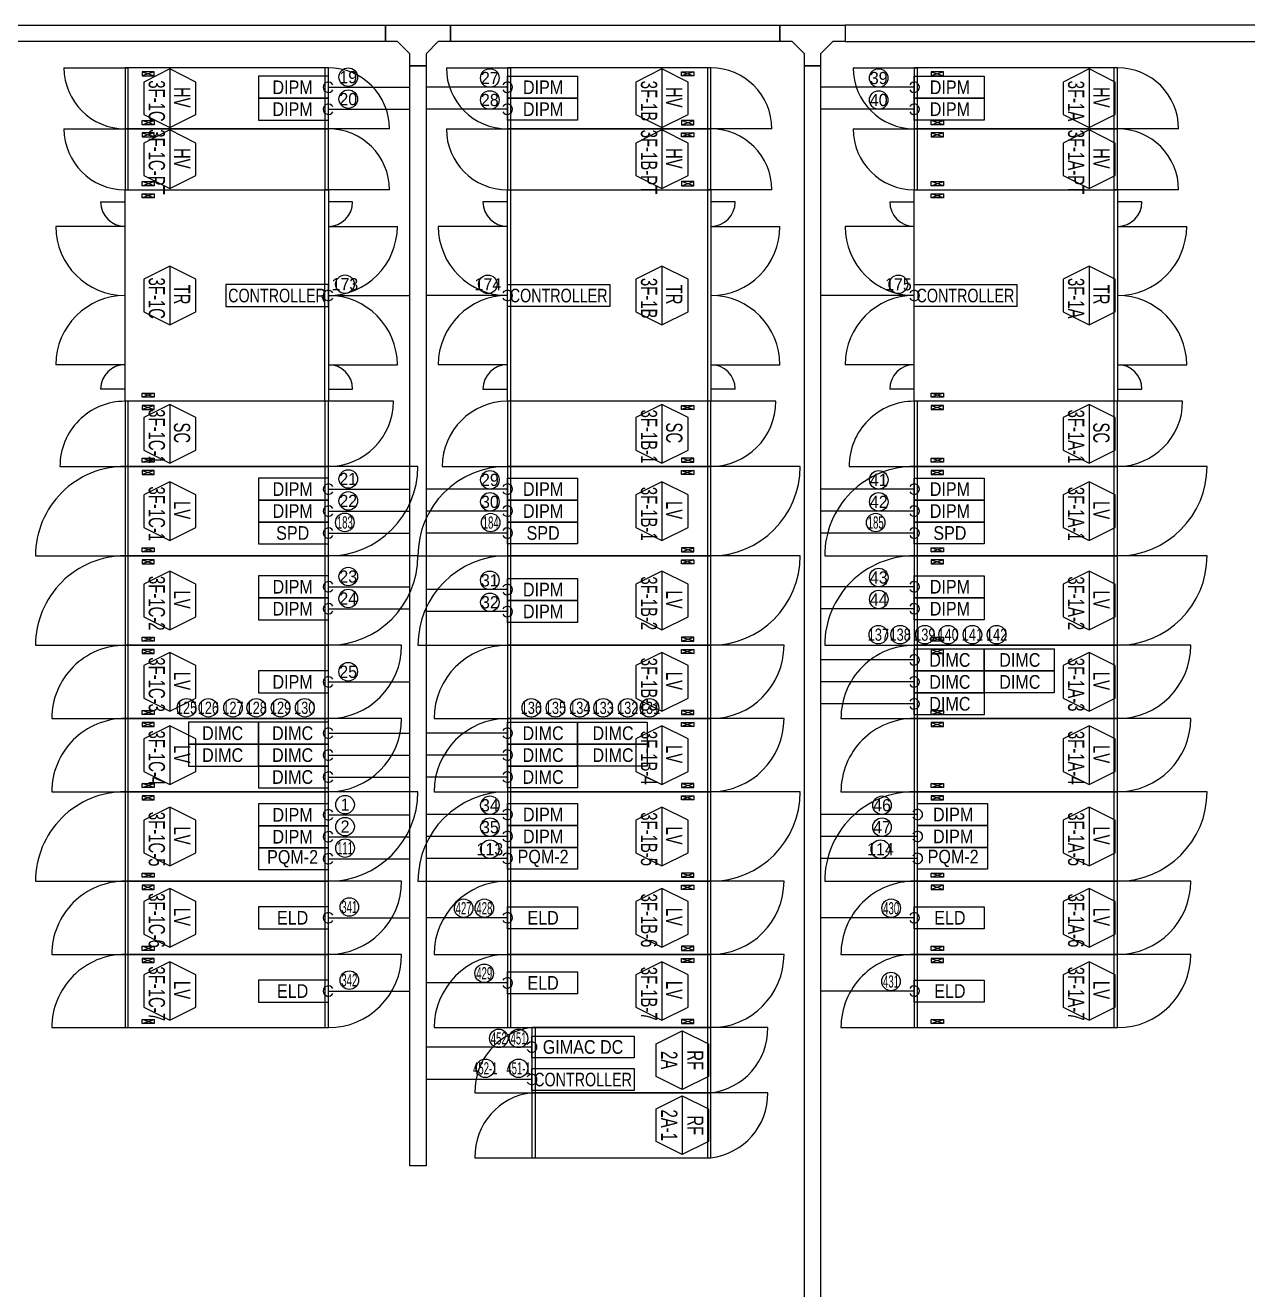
# Model space of a CAD drawing. Header units: millimetres. Extents: x 89450 to 753248, y -530175 to 1209785.
# Drawn here: x 119728 to 134754, y 483883 to 499427 of the extents above; entities that cross this region are included whole.
import ezdxf
from ezdxf.enums import TextEntityAlignment as Align

# ---------------------------------------------------------------- set-up
doc = ezdxf.new("R2010")
doc.units = ezdxf.units.MM
doc.header["$LTSCALE"] = 150
for name, color, linetype in [('------00 Switch Gear', 3, 'Continuous'), ('------00 Switch Gear_Number', 1, 'Continuous'), ('-----29 Indicator', 1, 'Continuous'), ('-----99 EPMS CABLE DUCT', 4, 'Continuous'), ('-----99 EPMS CONDUIT', 4, 'Continuous'), ('-----99 EPMS DEVICE', 3, 'Continuous')]:
    doc.layers.add(name, color=color, linetype=linetype)
doc.styles.add('ELEC', font='')
doc.styles.get('ELEC').set_extended_font_data('Dotum')

# ---------------------------------------------------------------- blocks, each defined once
blk = doc.blocks.new('zw$32E')
for p, q in [((100, 0), (0, 0)), ((0, 0), (0, -400)), ((100, -75), (100, 0)), ((175, -150), (100, -75)), ((250, -150), (175, -150)), ((250, -250), (250, -150)), ((100, -325), (175, -250)), ((175, -250), (250, -250)), ((100, -400), (100, -325)), ((0, -400), (100, -400))]:
    blk.add_line(p, q)
blk = doc.blocks.new('750X2500')
at = {"layer": '------00 Switch Gear', "color": 161}
for p, q in [((-3250, 750), (-2458, 750)), ((-2460, 750), (-2460, 0)), ((-210, 700), (-360, 650)), ((-360, 700), (-210, 650)), ((-40, 750), (-40, 0)), ((-210, 50), (-360, 100)), ((-360, 50), (-210, 100)), ((750, 0), (-42, 0))]:
    blk.add_line(p, q, dxfattribs=at)
for points in [[(-2500, 750), (-2500, 0), (0, 0), (0, 750)], [(-360, 700), (-210, 700), (-210, 650), (-360, 650)], [(-360, 50), (-210, 50), (-210, 100), (-360, 100)]]:
    blk.add_lwpolyline(points, close=True, dxfattribs=at)
for centre, start, end in [((-2500, 750), 180, 270), ((0, 0), 0, 90)]:
    blk.add_arc(centre, 750, start, end, dxfattribs=at)
blk = doc.blocks.new('800X2500')
at = {"layer": '------00 Switch Gear', "color": 161}
for p, q in [((-2460, 800), (-2460, 0)), ((800, 800), (-42, 800)), ((-40, 800), (-40, 0)), ((-210, 750), (-360, 700)), ((-360, 750), (-210, 700)), ((-3300, 0), (-2458, 0)), ((-210, 50), (-360, 100)), ((-360, 50), (-210, 100))]:
    blk.add_line(p, q, dxfattribs=at)
for points in [[(-2500, 800), (-2500, 0), (0, 0), (0, 800)], [(-360, 750), (-210, 750), (-210, 700), (-360, 700)], [(-360, 50), (-210, 50), (-210, 100), (-360, 100)]]:
    blk.add_lwpolyline(points, close=True, dxfattribs=at)
for centre, start, end in [((-2500, 0), 90, 180), ((0, 800), 270, 0)]:
    blk.add_arc(centre, 800, start, end, dxfattribs=at)
blk = doc.blocks.new('1100X2500')
at = {"layer": '------00 Switch Gear', "color": 161}
for p, q in [((-2460, 1100), (-2460, 0)), ((1100, 1100), (-42, 1100)), ((-40, 1100), (-40, 0)), ((-210, 1050), (-360, 1000)), ((-360, 1050), (-210, 1000)), ((-3600, 0), (-2458, 0)), ((-210, 50), (-360, 100)), ((-360, 50), (-210, 100))]:
    blk.add_line(p, q, dxfattribs=at)
at = {"layer": '------00 Switch Gear', "color": 161, "elevation": 0}
for points in [[(-2500, 1100), (-2500, 0), (0, 0), (0, 1100)], [(-360, 1050), (-210, 1050), (-210, 1000), (-360, 1000)], [(-360, 50), (-210, 50), (-210, 100), (-360, 100)]]:
    blk.add_lwpolyline(points, close=True, dxfattribs=at)
at = {"layer": '------00 Switch Gear', "color": 161}
for centre, start, end in [((-2500, 0), 90, 180), ((0, 1100), 270, 0)]:
    blk.add_arc(centre, 1100, start, end, dxfattribs=at)
blk = doc.blocks.new('900X2500')
at = {"layer": '------00 Switch Gear', "color": 161}
for p, q in [((-2460, 900), (-2460, 0)), ((-210, 850), (-360, 800)), ((-360, 850), (-210, 800)), ((900, 900), (-42, 900)), ((-40, 900), (-40, 0)), ((-3400, 0), (-2458, 0)), ((-210, 50), (-360, 100)), ((-360, 50), (-210, 100))]:
    blk.add_line(p, q, dxfattribs=at)
at = {"layer": '------00 Switch Gear', "color": 161, "elevation": 0}
for points in [[(-2500, 900), (-2500, 0), (0, 0), (0, 900)], [(-360, 850), (-210, 850), (-210, 800), (-360, 800)], [(-360, 50), (-210, 50), (-210, 100), (-360, 100)]]:
    blk.add_lwpolyline(points, close=True, dxfattribs=at)
at = {"layer": '------00 Switch Gear', "color": 161}
for centre, start, end in [((-2500, 0), 90, 180), ((0, 900), 270, 0)]:
    blk.add_arc(centre, 900, start, end, dxfattribs=at)

msp = doc.modelspace()

# ---------------------------------------------------------------- linework, layer by layer
at = {"layer": '------00 Switch Gear', "color": 161}
for p, q in [((121314, 497305), (121164, 497355)), ((121314, 497355), (121164, 497305)), ((123412, 494805), (123412, 497405)), ((125694, 497405), (125694, 494805)), ((128114, 497405), (128114, 494805)), ((131014, 497305), (130864, 497355)), ((131014, 497355), (130864, 497305)), ((133114, 494805), (133114, 497405)), ((120654, 497255), (120954, 497255)), ((123752, 497255, 0), (123452, 497255, 0)), ((125654, 497255), (125354, 497255)), ((128454, 497255), (128154, 497255)), ((130354, 497255), (130654, 497255)), ((133454, 497255), (133154, 497255)), ((120954, 496955), (120104, 496955)), ((123452, 496955, 0), (124302, 496955, 0)), ((125654, 496955), (124804, 496955)), ((128154, 496955), (129004, 496955)), ((130654, 496955), (129804, 496955)), ((133154, 496955), (134004, 496955)), ((120954, 495255), (120104, 495255)), ((123452, 495255, 0), (124302, 495255, 0)), ((125654, 495255), (124804, 495255)), ((128154, 495255), (129004, 495255)), ((130654, 495255), (129804, 495255)), ((133154, 495255), (134004, 495255)), ((120954, 494955), (120654, 494955)), ((123452, 494955, 0), (123752, 494955, 0)), ((125354, 494955), (125654, 494955)), ((128454, 494955), (128154, 494955)), ((130654, 494955), (130354, 494955)), ((133154, 494955), (133454, 494955)), ((121314, 494855), (121164, 494905)), ((121314, 494905), (121164, 494855)), ((131014, 494855), (130864, 494905)), ((131014, 494905), (130864, 494855)), ((125994, 487105), (125994, 486305)), ((128112, 487105), (128112, 486305)), ((125994, 486305), (125994, 485505)), ((128112, 486305), (128112, 485505))]:
    msp.add_line(p, q, dxfattribs=at)
at = {"layer": '------00 Switch Gear', "color": 161, "elevation": 0}
for points in [[(120954, 494805), (120954, 497405), (123454, 497405), (123454, 494805)], [(121164, 497305), (121164, 497355), (121314, 497355), (121314, 497305)], [(128154, 497405), (128154, 494805), (125654, 494805), (125654, 497405)], [(130654, 494805), (130654, 497405), (133154, 497405), (133154, 494805)], [(130864, 497305), (130864, 497355), (131014, 497355), (131014, 497305)], [(121164, 494855), (121164, 494905), (121314, 494905), (121314, 494855)], [(130864, 494855), (130864, 494905), (131014, 494905), (131014, 494855)]]:
    msp.add_lwpolyline(points, close=True, dxfattribs=at)
for points in [[(125954, 487105, 0.385743), (125254, 486305), (125954, 486305)], [(128154, 486305, 0.385743), (128854, 487105), (128154, 487105)], [(125954, 486305, 0.385743), (125254, 485505), (125954, 485505)], [(128154, 485505, 0.385743), (128854, 486305), (128154, 486305)]]:
    msp.add_lwpolyline(points, format="xyb", dxfattribs=at)
at = {"layer": '------00 Switch Gear', "color": 161}
for points in [[(125954, 487105), (125954, 486305), (128154, 486305), (128154, 487105)], [(125954, 486305), (125954, 485505), (128154, 485505), (128154, 486305)]]:
    msp.add_lwpolyline(points, close=True, dxfattribs=at)
for centre, radius, start, end in [((120954, 497255), 300, 180, 270), ((123452, 497255, 0), 300, 270, 0), ((125654, 497255), 300, 180, 270), ((128154, 497255), 300, 270, 0), ((130654, 497255), 300, 180, 270), ((133154, 497255), 300, 270, 0), ((120954, 496955), 850, 180, 270), ((123452, 496955, 0), 850, 270, 0), ((125654, 496955), 850, 180, 270), ((128154, 496955), 850, 270, 0), ((130654, 496955), 850, 180, 270), ((133154, 496955), 850, 270, 0), ((120954, 495255), 850, 90, 180), ((123452, 495255, 0), 850, 0, 90), ((125654, 495255), 850, 90, 180), ((128154, 495255), 850, 0, 90), ((130654, 495255), 850, 90, 180), ((133154, 495255), 850, 0, 90), ((120954, 494955), 300, 90, 180), ((123452, 494955, 0), 300, 0, 90), ((125654, 494955), 300, 90, 180), ((128154, 494955), 300, 0, 90), ((130654, 494955), 300, 90, 180), ((133154, 494955), 300, 0, 90)]:
    msp.add_arc(centre, radius, start, end, dxfattribs=at)
at = {"layer": '------00 Switch Gear_Number', "color": 1, "elevation": 0}
for points in [[(121504, 498890), (121504, 498170), (121824, 498330), (121824, 498730), (121504, 498890), (121184, 498730), (121184, 498330), (121504, 498170)], [(127554, 498890), (127554, 498170), (127874, 498330), (127874, 498730), (127554, 498890), (127234, 498730), (127234, 498330), (127554, 498170)], [(132804, 498890), (132804, 498170), (133124, 498330), (133124, 498730), (132804, 498890), (132484, 498730), (132484, 498330), (132804, 498170)], [(121504, 498140), (121504, 497420), (121824, 497580), (121824, 497980), (121504, 498140), (121184, 497980), (121184, 497580), (121504, 497420)], [(127554, 498140), (127554, 497420), (127874, 497580), (127874, 497980), (127554, 498140), (127234, 497980), (127234, 497580), (127554, 497420)], [(132804, 498140), (132804, 497420), (133124, 497580), (133124, 497980), (132804, 498140), (132484, 497980), (132484, 497580), (132804, 497420)], [(121504, 496465), (121504, 495745), (121824, 495905), (121824, 496305), (121504, 496465), (121184, 496305), (121184, 495905), (121504, 495745)], [(127554, 496465), (127554, 495745), (127874, 495905), (127874, 496305), (127554, 496465), (127234, 496305), (127234, 495905), (127554, 495745)], [(132804, 496465), (132804, 495745), (133124, 495905), (133124, 496305), (132804, 496465), (132484, 496305), (132484, 495905), (132804, 495745)], [(121504, 494765), (121504, 494045), (121824, 494205), (121824, 494605), (121504, 494765), (121184, 494605), (121184, 494205), (121504, 494045)], [(127554, 494765), (127554, 494045), (127874, 494205), (127874, 494605), (127554, 494765), (127234, 494605), (127234, 494205), (127554, 494045)], [(132804, 494765), (132804, 494045), (133124, 494205), (133124, 494605), (132804, 494765), (132484, 494605), (132484, 494205), (132804, 494045)], [(121504, 493815), (121504, 493095), (121824, 493255), (121824, 493655), (121504, 493815), (121184, 493655), (121184, 493255), (121504, 493095)], [(127554, 493815), (127554, 493095), (127874, 493255), (127874, 493655), (127554, 493815), (127234, 493655), (127234, 493255), (127554, 493095)], [(132804, 493815), (132804, 493095), (133124, 493255), (133124, 493655), (132804, 493815), (132484, 493655), (132484, 493255), (132804, 493095)], [(121504, 492715), (121504, 491995), (121824, 492155), (121824, 492555), (121504, 492715), (121184, 492555), (121184, 492155), (121504, 491995)], [(127554, 492715), (127554, 491995), (127874, 492155), (127874, 492555), (127554, 492715), (127234, 492555), (127234, 492155), (127554, 491995)], [(132804, 492715), (132804, 491995), (133124, 492155), (133124, 492555), (132804, 492715), (132484, 492555), (132484, 492155), (132804, 491995)], [(121504, 491715), (121504, 490995), (121824, 491155), (121824, 491555), (121504, 491715), (121184, 491555), (121184, 491155), (121504, 490995)], [(127554, 491715), (127554, 490995), (127874, 491155), (127874, 491555), (127554, 491715), (127234, 491555), (127234, 491155), (127554, 490995)], [(132804, 491715), (132804, 490995), (133124, 491155), (133124, 491555), (132804, 491715), (132484, 491555), (132484, 491155), (132804, 490995)], [(121504, 490815), (121504, 490095), (121824, 490255), (121824, 490655), (121504, 490815), (121184, 490655), (121184, 490255), (121504, 490095)], [(127554, 490815), (127554, 490095), (127874, 490255), (127874, 490655), (127554, 490815), (127234, 490655), (127234, 490255), (127554, 490095)], [(132804, 490815), (132804, 490095), (133124, 490255), (133124, 490655), (132804, 490815), (132484, 490655), (132484, 490255), (132804, 490095)], [(121504, 489815), (121504, 489095), (121824, 489255), (121824, 489655), (121504, 489815), (121184, 489655), (121184, 489255), (121504, 489095)], [(127554, 489815), (127554, 489095), (127874, 489255), (127874, 489655), (127554, 489815), (127234, 489655), (127234, 489255), (127554, 489095)], [(132804, 489815), (132804, 489095), (133124, 489255), (133124, 489655), (132804, 489815), (132484, 489655), (132484, 489255), (132804, 489095)], [(121504, 488815), (121504, 488095), (121824, 488255), (121824, 488655), (121504, 488815), (121184, 488655), (121184, 488255), (121504, 488095)], [(127554, 488815), (127554, 488095), (127874, 488255), (127874, 488655), (127554, 488815), (127234, 488655), (127234, 488255), (127554, 488095)], [(132804, 488815), (132804, 488095), (133124, 488255), (133124, 488655), (132804, 488815), (132484, 488655), (132484, 488255), (132804, 488095)], [(121504, 487915), (121504, 487195), (121824, 487355), (121824, 487755), (121504, 487915), (121184, 487755), (121184, 487355), (121504, 487195)], [(127554, 487915), (127554, 487195), (127874, 487355), (127874, 487755), (127554, 487915), (127234, 487755), (127234, 487355), (127554, 487195)], [(132804, 487915), (132804, 487195), (133124, 487355), (133124, 487755), (132804, 487915), (132484, 487755), (132484, 487355), (132804, 487195)]]:
    msp.add_lwpolyline(points, dxfattribs=at)
at = {"layer": '------00 Switch Gear_Number', "color": 1}
for points in [[(127804, 487065), (127804, 486345), (127484, 486505), (127484, 486905), (127804, 487065), (128124, 486905), (128124, 486505), (127804, 486345)], [(127804, 486265), (127804, 485545), (127484, 485705), (127484, 486105), (127804, 486265), (128124, 486105), (128124, 485705), (127804, 485545)]]:
    msp.add_lwpolyline(points, dxfattribs=at)
at = {"layer": '-----29 Indicator'}
for centre in [(123698, 498790, 0), (125438, 498779, 0), (130218, 498779, 0), (123698, 498520, 0), (125438, 498509, 0), (130218, 498509, 0), (123657, 496244, 0), (125414, 496243, 0), (130460, 496243, 0), (123698, 493850, 0), (125439, 493839, 0), (130219, 493839, 0), (123698, 493580, 0), (125439, 493569, 0), (130219, 493569, 0), (123656, 493316, 0), (125449, 493314, 0), (130181, 493314, 0), (123698, 492650, 0), (130219, 492639, 0), (125438, 492604, 0), (123698, 492380, 0), (125439, 492334, 0), (130219, 492369, 0), (130214, 491936, 0), (130482, 491936, 0), (130785, 491936, 0), (131071, 491936, 0), (131370, 491936, 0), (131667, 491936, 0), (123697, 491480, 0), (121710, 491037, 0), (121978, 491037, 0), (122281, 491037, 0), (122567, 491037, 0), (122866, 491037, 0), (123163, 491037, 0), (125948, 491036, 0), (126245, 491036, 0), (126544, 491036, 0), (126831, 491036, 0), (127133, 491036, 0), (127401, 491036, 0), (123659, 489846, 0), (125439, 489839, 0), (130259, 489839, 0), (123659, 489576, 0), (125439, 489569, 0), (130259, 489569, 0), (123659, 489312, 0), (125439, 489299, 0), (130239, 489299, 0), (123711, 488588, 0), (125116, 488573, 0), (125371, 488573, 0), (130371, 488573, 0), (123711, 487688, 0), (125369, 487773, 0), (130369, 487673, 0), (125548, 486973, 0), (125791, 486973, 0), (125382, 486605, 0), (125791, 486605, 0)]:
    msp.add_circle(centre, 114, dxfattribs=at)
at = {"layer": '-----99 EPMS CABLE DUCT', "elevation": 0}
for points in [[(119603, 499427), (124154, 499427), (124154, 499227), (119603, 499227)], [(124954, 499427), (129004, 499427), (129004, 499227), (124954, 499227)], [(139704, 499427), (129804, 499427), (129804, 499227), (139704, 499227)], [(124454, 498927), (124654, 498927), (124654, 485407), (124454, 485407)], [(129304, 498927), (129504, 498927), (129504, 482507), (129304, 482507)]]:
    msp.add_lwpolyline(points, close=True, dxfattribs=at)
at = {"layer": '-----99 EPMS CONDUIT'}
for p, q in [((123454, 498665), (124454, 498665)), ((125654, 498665), (124654, 498665, 0)), ((130654, 498665), (129504, 498665)), ((123454, 498395), (124454, 498395)), ((125654, 498395), (124654, 498395, 0)), ((130654, 498395), (129504, 498395)), ((123454, 496105), (124454, 496105, 0)), ((125654, 496105), (124654, 496105, 0)), ((130654, 496105), (129504, 496105, 0)), ((123455, 493725), (124454, 493725)), ((125654, 493725), (124655, 493725, 0)), ((130654, 493725), (129504, 493725)), ((123455, 493455), (124454, 493455)), ((125654, 493455), (124655, 493455, 0)), ((130654, 493455), (129504, 493455)), ((123455, 493185), (124454, 493185)), ((125654, 493185), (124655, 493185, 0)), ((130654, 493185), (129504, 493185)), ((123455, 492525), (124454, 492525)), ((125654, 492490), (124655, 492490, 0)), ((130654, 492525), (129504, 492525)), ((123455, 492255), (124454, 492255)), ((125654, 492220), (124655, 492220, 0)), ((130654, 492255), (129504, 492255)), ((130654, 491625), (129504, 491625)), ((123454, 491355), (124454, 491355)), ((130654, 491355), (129504, 491355)), ((130654, 491085), (129504, 491085)), ((123454, 490725), (124454, 490725)), ((125654, 490725), (124655, 490725, 0)), ((123454, 490455), (124454, 490455)), ((125654, 490455), (124655, 490455, 0)), ((123454, 490185), (124454, 490185)), ((125654, 490185), (124655, 490185, 0)), ((123454, 489721), (124454, 489721)), ((125654, 489725), (124655, 489725, 0)), ((130694, 489725), (129504, 489725)), ((123454, 489451), (124454, 489451)), ((125654, 489455), (124655, 489455, 0)), ((130694, 489455), (129504, 489455)), ((123454, 489181), (124454, 489181)), ((125654, 489185), (124655, 489185, 0)), ((130694, 489185), (129504, 489185)), ((123454, 488455), (124454, 488455)), ((125654, 488455), (124656, 488455, 0)), ((130654, 488455), (129504, 488455)), ((125654, 487655), (124656, 487655, 0)), ((123454, 487555), (124454, 487555)), ((130654, 487555), (129504, 487555)), ((125954, 486866), (124654, 486866, 0)), ((125954, 486467), (124654, 486467))]:
    msp.add_line(p, q, dxfattribs=at)
for centre, start, end in [((123454, 498665), 30, 330), ((125654, 498665), 210, 150), ((130654, 498665), 210, 150), ((123454, 498395), 30, 330), ((125654, 498395), 210, 150), ((130654, 498395), 210, 150), ((123454, 496105), 30, 330), ((125654, 496105), 210, 150), ((130654, 496105), 210, 150), ((123455, 493725), 30, 330), ((125654, 493725), 210, 150), ((130654, 493725), 210, 150), ((123455, 493455), 30, 330), ((125654, 493455), 210, 150), ((130654, 493455), 210, 150), ((123455, 493185), 30, 330), ((125654, 493185), 210, 150), ((130654, 493185), 210, 150), ((123455, 492525), 30, 330), ((125654, 492490), 210, 150), ((130654, 492525), 210, 150), ((123455, 492255), 30, 330), ((130654, 492255), 210, 150), ((125654, 492220), 210, 150), ((130654, 491625), 210, 150), ((123454, 491355), 30, 330), ((130654, 491355), 210, 150), ((130654, 491085), 210, 150), ((123454, 490725), 30, 330), ((125654, 490725), 210, 150), ((123454, 490455), 30, 330), ((125654, 490455), 210, 150), ((123454, 490185), 30, 330), ((125654, 490185), 210, 150), ((123454, 489721), 30, 330), ((125654, 489725), 210, 150), ((130694, 489725), 210, 150), ((123454, 489451), 30, 330), ((125654, 489455), 210, 150), ((130694, 489455), 210, 150), ((123454, 489181), 30, 330), ((125654, 489185), 210, 150), ((130694, 489185), 210, 150), ((123454, 488455), 30, 330), ((125654, 488455), 210, 150), ((130654, 488455), 210, 150), ((125654, 487655), 210, 150), ((123454, 487555), 30, 330), ((130654, 487555), 210, 150), ((125954, 486866), 210, 150), ((125954, 486467), 210, 150)]:
    msp.add_arc(centre, 63.8, start, end, dxfattribs=at)
at = {"layer": '-----99 EPMS DEVICE', "elevation": 0}
for points in [[(123454, 498800), (122593, 498800), (122593, 498530), (123454, 498530)], [(125654, 498800), (126514, 498800), (126514, 498530), (125654, 498530)], [(130654, 498800), (131514, 498800), (131514, 498530), (130654, 498530)], [(123454, 498530), (122593, 498530), (122593, 498260), (123454, 498260)], [(125654, 498530), (126514, 498530), (126514, 498260), (125654, 498260)], [(130654, 498530), (131514, 498530), (131514, 498260), (130654, 498260)], [(123454, 496240), (122193, 496240), (122193, 495970), (123454, 495970)], [(125654, 496240), (126914, 496240), (126914, 495970), (125654, 495970)], [(130654, 496240), (131914, 496240), (131914, 495970), (130654, 495970)], [(123455, 493860), (122594, 493860), (122594, 493590), (123455, 493590)], [(125654, 493860), (126514, 493860), (126514, 493590), (125654, 493590)], [(130654, 493860), (131514, 493860), (131514, 493590), (130654, 493590)], [(123455, 493590), (122594, 493590), (122594, 493320), (123455, 493320)], [(125654, 493590), (126514, 493590), (126514, 493320), (125654, 493320)], [(130654, 493590), (131514, 493590), (131514, 493320), (130654, 493320)], [(123455, 493320), (122594, 493320), (122594, 493051), (123455, 493051)], [(125654, 493320), (126514, 493320), (126514, 493051), (125654, 493051)], [(130654, 493320), (131514, 493320), (131514, 493051), (130654, 493051)], [(123455, 492660), (122594, 492660), (122594, 492390), (123455, 492390)], [(125654, 492625), (126514, 492625), (126514, 492355), (125654, 492355)], [(130654, 492660), (131514, 492660), (131514, 492390), (130654, 492390)], [(123455, 492390), (122594, 492390), (122594, 492120), (123455, 492120)], [(125654, 492355), (126514, 492355), (126514, 492085), (125654, 492085)], [(130654, 492390), (131514, 492390), (131514, 492120), (130654, 492120)], [(130654, 491760), (131514, 491760), (131514, 491490), (130654, 491490)], [(131514, 491760), (132374, 491760), (132374, 491490), (131514, 491490)], [(123454, 491490), (122593, 491490), (122593, 491220), (123454, 491220)], [(130654, 491490), (131514, 491490), (131514, 491220), (130654, 491220)], [(131514, 491490), (132374, 491490), (132374, 491220), (131514, 491220)], [(130654, 491220), (131514, 491220), (131514, 490951), (130654, 490951)], [(122593, 490860), (121733, 490860), (121733, 490590), (122593, 490590)], [(123454, 490860), (122593, 490860), (122593, 490590), (123454, 490590)], [(125654, 490860), (126514, 490860), (126514, 490590), (125654, 490590)], [(126514, 490860), (127374, 490860), (127374, 490590), (126514, 490590)], [(122593, 490590), (121733, 490590), (121733, 490320), (122593, 490320)], [(123454, 490590), (122593, 490590), (122593, 490320), (123454, 490320)], [(125654, 490590), (126514, 490590), (126514, 490320), (125654, 490320)], [(126514, 490590), (127374, 490590), (127374, 490320), (126514, 490320)], [(123454, 490320), (122593, 490320), (122593, 490051), (123454, 490051)], [(125654, 490320), (126514, 490320), (126514, 490051), (125654, 490051)], [(123454, 489856), (122593, 489856), (122593, 489586), (123454, 489586)], [(125654, 489860), (126514, 489860), (126514, 489590), (125654, 489590)], [(130694, 489860), (131554, 489860), (131554, 489590), (130694, 489590)], [(123454, 489586), (122593, 489586), (122593, 489316), (123454, 489316)], [(125654, 489590), (126514, 489590), (126514, 489320), (125654, 489320)], [(130694, 489590), (131554, 489590), (131554, 489320), (130694, 489320)], [(123454, 489316), (122593, 489316), (122593, 489047), (123454, 489047)], [(125654, 489320), (126514, 489320), (126514, 489051), (125654, 489051)], [(130694, 489320), (131554, 489320), (131554, 489051), (130694, 489051)]]:
    msp.add_lwpolyline(points, close=True, dxfattribs=at)
at = {"layer": '-----99 EPMS DEVICE', "color": 2, "elevation": 0}
for points in [[(123454, 488590), (122593, 488590), (122593, 488320), (123454, 488320)], [(125654, 488590), (126514, 488590), (126514, 488320), (125654, 488320)], [(130654, 488590), (131514, 488590), (131514, 488320), (130654, 488320)], [(125654, 487790), (126514, 487790), (126514, 487520), (125654, 487520)], [(123454, 487690), (122593, 487690), (122593, 487420), (123454, 487420)], [(130654, 487690), (131514, 487690), (131514, 487420), (130654, 487420)]]:
    msp.add_lwpolyline(points, close=True, dxfattribs=at)
at = {"layer": '-----99 EPMS DEVICE', "color": 2}
msp.add_lwpolyline([(125954, 487002), (127214, 487002), (127214, 486732), (125954, 486732)], close=True, dxfattribs=at)
at = {"layer": '-----99 EPMS DEVICE'}
msp.add_lwpolyline([(125954, 486602), (127214, 486602), (127214, 486332), (125954, 486332)], close=True, dxfattribs=at)

# ---------------------------------------------------------------- block references
at = {"layer": '------00 Switch Gear', "rotation": 180}
for name, p in [('750X2500', (120954, 498905)), ('750X2500', (130654, 498905)), ('750X2500', (120954, 498155)), ('750X2500', (130654, 498155)), ('800X2500', (120954, 494805)), ('800X2500', (130654, 494805)), ('1100X2500', (120954, 494005)), ('1100X2500', (130654, 494005)), ('1100X2500', (120954, 492905)), ('1100X2500', (130654, 492905)), ('900X2500', (120954, 491805)), ('900X2500', (130654, 491805)), ('900X2500', (120954, 490905)), ('900X2500', (130654, 490905)), ('1100X2500', (120954, 490005)), ('1100X2500', (130654, 490005)), ('900X2500', (120954, 488905)), ('900X2500', (130654, 488905)), ('900X2500', (120954, 488005)), ('900X2500', (130654, 488005))]:
    msp.add_blockref(name, p, dxfattribs=at)
at = {"layer": '------00 Switch Gear'}
for name, p in [('750X2500', (128154, 498155)), ('750X2500', (128154, 497405)), ('800X2500', (128154, 494005)), ('1100X2500', (128154, 492905)), ('1100X2500', (128154, 491805)), ('900X2500', (128154, 490905)), ('900X2500', (128154, 490005)), ('1100X2500', (128154, 488905)), ('900X2500', (128154, 488005)), ('900X2500', (128154, 487105))]:
    msp.add_blockref(name, p, dxfattribs=at)
at = {"layer": '-----99 EPMS CABLE DUCT', "xscale": -2, "yscale": 2, "zscale": 2, "rotation": 89.99999999999977}
for p in [(124154, 499427), (129004, 499427)]:
    msp.add_blockref('zw$32E', p, dxfattribs=at)

# ---------------------------------------------------------------- texts
at = {"layer": '------00 Switch Gear_Number', "color": 0, "style": 'ELEC', "width": 0.7}
for s, p in [('3F-1C', (121345, 498497)), ('3F-1B', (127395, 498497)), ('3F-1A', (132645, 498497)), ('HV', (121655, 498542)), ('HV', (127705, 498542)), ('HV', (132955, 498542)), ('3F-1C-PT', (121345, 497747)), ('3F-1B-PT', (127395, 497747)), ('3F-1A-PT', (132645, 497747)), ('HV', (121655, 497792)), ('HV', (127705, 497792)), ('HV', (132955, 497792)), ('3F-1C', (121345, 496072)), ('TR', (121655, 496117)), ('3F-1B', (127395, 496072)), ('TR', (127705, 496117)), ('3F-1A', (132645, 496072)), ('TR', (132955, 496117)), ('3F-1C-1', (121345, 494372)), ('3F-1B-1', (127395, 494372)), ('3F-1A-1', (132645, 494372)), ('SC', (121655, 494417)), ('SC', (127705, 494417)), ('SC', (132955, 494417)), ('3F-1C-1', (121345, 493422)), ('3F-1B-1', (127395, 493422)), ('3F-1A-1', (132645, 493422)), ('LV', (121655, 493467)), ('LV', (127705, 493467)), ('LV', (132955, 493467)), ('3F-1C-2', (121345, 492322)), ('3F-1B-2', (127395, 492322)), ('3F-1A-2', (132645, 492322)), ('LV', (121655, 492367)), ('LV', (127705, 492367)), ('LV', (132955, 492367)), ('3F-1C-3', (121345, 491322)), ('3F-1B-3', (127395, 491322)), ('3F-1A-3', (132645, 491322)), ('LV', (121655, 491367)), ('LV', (127705, 491367)), ('LV', (132955, 491367)), ('3F-1C-4', (121345, 490422)), ('3F-1B-4', (127395, 490422)), ('3F-1A-4', (132645, 490422)), ('LV', (121655, 490467)), ('LV', (127705, 490467)), ('LV', (132955, 490467)), ('3F-1C-5', (121345, 489422)), ('3F-1B-5', (127395, 489422)), ('3F-1A-5', (132645, 489422)), ('LV', (121655, 489467)), ('LV', (127705, 489467)), ('LV', (132955, 489467)), ('3F-1C-6', (121345, 488422)), ('3F-1B-6', (127395, 488422)), ('3F-1A-6', (132645, 488422)), ('LV', (121655, 488467)), ('LV', (127705, 488467)), ('LV', (132955, 488467)), ('3F-1C-7', (121345, 487522)), ('3F-1B-7', (127395, 487522)), ('3F-1A-7', (132645, 487522)), ('LV', (121655, 487567)), ('LV', (127705, 487567)), ('LV', (132955, 487567))]:
    msp.add_text(s, height=200, rotation=270, dxfattribs=at).set_placement(p, align=Align.MIDDLE_CENTER)
at = {"layer": '------00 Switch Gear_Number', "color": 7, "style": 'ELEC', "width": 0.7}
for s, p in [('2A', (127644, 486705)), ('RF', (127964, 486705)), ('2A-1', (127644, 485905)), ('RF', (127964, 485905))]:
    msp.add_text(s, height=200, rotation=270, dxfattribs=at).set_placement(p, align=Align.MIDDLE_CENTER)
at = {"layer": '-----29 Indicator', "style": 'ELEC'}
for s, p in [('19', (123698, 498790, 0)), ('27', (125438, 498779, 0)), ('39', (130218, 498779, 0)), ('20', (123698, 498520, 0)), ('28', (125438, 498509, 0)), ('40', (130218, 498509, 0)), ('173', (123657, 496244, 0)), ('174', (125414, 496243, 0)), ('175', (130460, 496243, 0)), ('21', (123698, 493850, 0)), ('29', (125439, 493839, 0)), ('41', (130219, 493839, 0)), ('22', (123698, 493580, 0)), ('30', (125439, 493569, 0)), ('42', (130219, 493569, 0)), ('23', (123698, 492650, 0)), ('31', (125438, 492604, 0)), ('43', (130219, 492639, 0)), ('24', (123698, 492380, 0)), ('44', (130219, 492369, 0)), ('32', (125439, 492334, 0)), ('25', (123697, 491480, 0)), ('34', (125439, 489839, 0)), ('46', (130259, 489839, 0)), ('35', (125439, 489569, 0)), ('47', (130259, 489569, 0)), ('113', (125439, 489299, 0)), ('114', (130239, 489299, 0))]:
    msp.add_text(s, height=150, dxfattribs=at).set_placement(p, align=Align.MIDDLE_CENTER)
for s, width, p in [('183', 0.6, (123656, 493316, 0)), ('184', 0.6, (125449, 493314, 0)), ('185', 0.6, (130181, 493314, 0)), ('137', 0.8, (130214, 491936, 0)), ('138', 0.8, (130482, 491936, 0)), ('139', 0.8, (130785, 491936, 0)), ('140', 0.8, (131071, 491936, 0)), ('141', 0.8, (131370, 491936, 0)), ('142', 0.8, (131667, 491936, 0)), ('125', 0.8, (121710, 491037, 0)), ('126', 0.8, (121978, 491037, 0)), ('127', 0.8, (122281, 491037, 0)), ('128', 0.8, (122567, 491037, 0)), ('129', 0.8, (122866, 491037, 0)), ('130', 0.8, (123163, 491037, 0)), ('136', 0.8, (125948, 491036, 0)), ('135', 0.8, (126245, 491036, 0)), ('134', 0.8, (126544, 491036, 0)), ('133', 0.8, (126831, 491036, 0)), ('132', 0.8, (127133, 491036, 0)), ('131', 0.8, (127401, 491036, 0)), ('427', 0.6, (125116, 488573, 0)), ('428', 0.6, (125371, 488573, 0)), ('430', 0.6, (130371, 488573, 0)), ('429', 0.6, (125369, 487773, 0)), ('431', 0.6, (130369, 487673, 0)), ('452', 0.6, (125548, 486973, 0)), ('451', 0.6, (125791, 486973, 0)), ('452-1', 0.6, (125382, 486605, 0)), ('451-1', 0.6, (125791, 486605, 0))]:
    msp.add_text(s, height=150, dxfattribs=dict(at, width=width)).set_placement(p, align=Align.MIDDLE_CENTER)
for s, p in [('1', (123659, 489846, 0)), ('2', (123659, 489576, 0))]:
    msp.add_text(s, height=150, rotation=360, dxfattribs=at).set_placement(p, align=Align.MIDDLE_CENTER)
at = {"layer": '-----29 Indicator', "style": 'ELEC', "width": 0.6}
for s, p in [('111', (123659, 489312, 0)), ('341', (123711, 488588, 0)), ('342', (123711, 487688, 0))]:
    msp.add_text(s, height=150, rotation=360, dxfattribs=at).set_placement(p, align=Align.MIDDLE_CENTER)
at = {"layer": '-----99 EPMS DEVICE', "style": 'ELEC', "width": 0.9}
for s, p in [('DIPM', (123014, 498665)), ('DIPM', (126093, 498665)), ('DIPM', (131093, 498665)), ('DIPM', (123014, 498396)), ('DIPM', (126093, 498396)), ('DIPM', (131093, 498396)), ('DIPM', (123015, 493725)), ('DIPM', (126093, 493725)), ('DIPM', (131093, 493725)), ('DIPM', (123015, 493455)), ('DIPM', (126093, 493455)), ('DIPM', (131093, 493455)), ('SPD', (123015, 493186)), ('SPD', (126093, 493186)), ('SPD', (131093, 493186)), ('DIPM', (123015, 492525)), ('DIPM', (131093, 492525)), ('DIPM', (126093, 492490)), ('DIPM', (123015, 492255)), ('DIPM', (126093, 492221)), ('DIPM', (131093, 492255)), ('DIMC', (131093, 491625)), ('DIMC', (131953, 491625)), ('DIPM', (123014, 491355)), ('DIMC', (131093, 491355)), ('DIMC', (131953, 491355)), ('DIMC', (131093, 491086)), ('DIMC', (122154, 490725)), ('DIMC', (123014, 490725)), ('DIMC', (126093, 490725)), ('DIMC', (126953, 490725)), ('DIMC', (122154, 490455)), ('DIMC', (123014, 490455)), ('DIMC', (126093, 490455)), ('DIMC', (126953, 490455)), ('DIMC', (123014, 490186)), ('DIMC', (126093, 490186)), ('DIPM', (126093, 489725)), ('DIPM', (131133, 489725)), ('DIPM', (126093, 489455)), ('DIPM', (131133, 489455)), ('PQM-2', (126093, 489186)), ('PQM-2', (131133, 489186))]:
    msp.add_text(s, height=168, dxfattribs=at).set_placement(p, align=Align.MIDDLE)
at = {"layer": '-----99 EPMS DEVICE', "style": 'ELEC', "width": 0.8}
for p in [(122823, 496105), (126284, 496105), (131284, 496105), (126584, 486467)]:
    msp.add_text('CONTROLLER', height=168, dxfattribs=at).set_placement(p, align=Align.MIDDLE_CENTER)
at = {"layer": '-----99 EPMS DEVICE', "style": 'ELEC', "width": 0.9}
for s, p in [('DIPM', (123014, 489721)), ('DIPM', (123014, 489452)), ('PQM-2', (123014, 489182))]:
    msp.add_text(s, height=168, rotation=360, dxfattribs=at).set_placement(p, align=Align.MIDDLE)
at = {"layer": '-----99 EPMS DEVICE', "color": 2, "style": 'ELEC', "width": 0.9}
for p in [(123014, 488455), (123014, 487555)]:
    msp.add_text('ELD', height=168, rotation=360, dxfattribs=at).set_placement(p, align=Align.MIDDLE)
for p in [(126093, 488455), (131093, 488455), (126093, 487655), (131093, 487555)]:
    msp.add_text('ELD', height=168, dxfattribs=at).set_placement(p, align=Align.MIDDLE)
msp.add_text('GIMAC DC', height=168, dxfattribs=at).set_placement((126584, 486867), align=Align.MIDDLE_CENTER)

doc.saveas('drawing.dxf')
